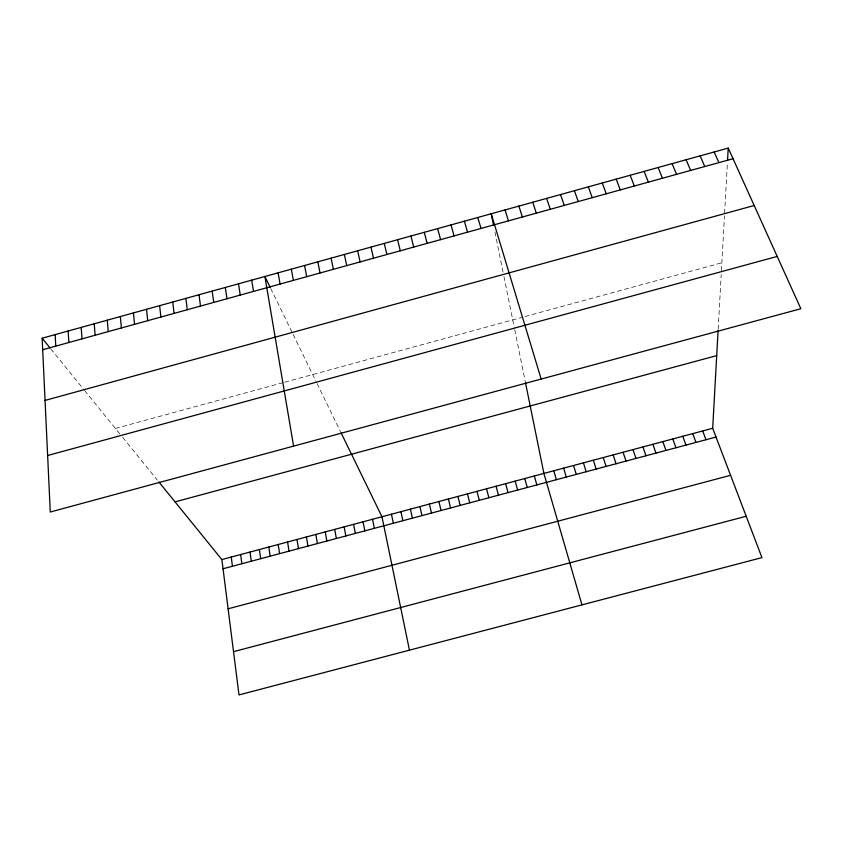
<?xml version="1.0" encoding="UTF-8"?>
<svg xmlns="http://www.w3.org/2000/svg" width="843" height="843" viewBox="0 0 843 843"><rect width="100%" height="100%" fill="white"/><g stroke="black" fill="none" stroke-linecap="round" stroke-linejoin="round"><path stroke-width="0.63" stroke-dasharray="4.21 3.16" d="M718.173 329.276L721.208 274.607M721.418 270.708L724.464 215.871M724.601 213.405L727.404 162.847M115.417 428.455L283.501 382.532M284.671 382.216L522.523 317.231M524.968 316.568L721.861 262.774M50.78 348.854L83.826 389.55M84.616 390.52L120.496 434.714M122.646 437.348L157.356 480.099M270.74 288.496L292.089 332.3M293.122 334.408L315.999 381.363M317.084 383.586L340.477 431.595M494.894 231.899L503.471 274.196M503.935 276.472L514.241 327.253M514.725 329.666L525.252 381.542"/><path stroke-width="1.26" d="M158.811 481.901L221.878 559.573L238.99 694.917L761.935 557.623L712.683 428.276L718.11 330.403M727.541 160.412L728.226 148.083L42.15 338.222L50.274 512.017L800.85 308.728L728.226 148.083M42.687 349.75L733.031 158.716M45.058 400.425L754.179 205.502M47.63 455.515L777.204 256.42M175.038 501.88L716.708 355.62M221.878 559.573L712.683 428.276M223.047 568.762L716.023 437.053M228.105 608.804L730.586 475.304M233.522 651.671L746.181 516.264M42.15 338.222L50.011 347.906M270.171 287.315L264.892 276.493L293.585 446.126M341.046 432.754L381.974 516.748L409.445 650.164M714.169 151.982L718.889 162.636M700.133 155.871L704.769 166.545M686.107 159.759L690.649 170.444M672.103 163.637L676.55 174.343M658.109 167.515L662.472 178.242M644.126 171.392L648.393 182.141M630.153 175.27L634.336 186.029M616.201 179.137L620.29 189.917M702.693 430.952L705.991 439.74M602.26 182.994L606.265 193.795M692.725 433.618L695.97 442.417M682.756 436.284L685.96 445.093M588.33 186.861L592.25 197.673M672.788 438.95L675.949 447.759M574.41 190.708L578.245 201.551M662.83 441.616L665.949 450.436M652.882 444.272L655.959 453.102M560.511 194.564L564.262 205.418M642.946 446.938L645.97 455.768M633.009 449.593L635.991 458.434M546.622 198.411L550.279 209.285M623.082 452.248L626.022 461.1M532.755 202.257L536.327 213.153M613.156 454.904L616.054 463.766M603.24 457.559L606.096 466.421M518.888 206.103L522.375 217.009M593.335 460.204L596.138 469.087M505.041 209.939L508.445 220.866M583.43 462.849L586.191 471.743M573.546 465.505L576.254 474.398M541.174 379.065L491.216 213.774L493.587 225.492M563.651 468.15L566.327 477.054M553.777 470.784L556.401 479.699M477.802 217.494L481.026 228.453M581.965 604.874L543.904 473.429L525.505 382.796M464.398 221.203L467.538 232.183M534.325 475.989L536.865 484.925M524.757 478.55L527.254 487.486M451.005 224.912L454.071 235.914M515.189 481.111L517.644 490.057M437.633 228.622L440.604 239.644M505.631 483.661L508.044 492.618M496.084 486.221L498.455 495.178M424.271 232.32L427.159 243.364M486.537 488.771L488.866 497.749M477.001 491.321L479.288 500.299M410.92 236.019L413.723 247.073M467.465 493.872L469.709 502.86M397.58 239.718L400.309 250.792M457.949 496.422L460.152 505.421M448.423 498.972L450.584 507.971M384.26 243.416L386.895 254.502M438.918 501.511L441.026 510.521M370.941 247.104L373.502 258.211M429.403 504.051L431.479 513.071M419.909 506.601L421.943 515.621M357.643 250.792L360.119 261.91M410.415 509.14L412.406 518.171M400.931 511.669L402.88 520.721M344.355 254.47L346.747 265.608M391.447 514.209L393.354 523.261M331.078 258.148L333.396 269.307M372.511 519.277L374.334 528.34M317.822 261.825L320.045 273.006M363.048 521.806L364.829 530.879M304.565 265.503L306.715 276.694M353.586 524.335L355.335 533.419M344.144 526.864L345.841 535.958M291.33 269.17L293.396 280.371M334.703 529.393L336.357 538.487M325.261 531.912L326.884 541.027M278.106 272.837L280.087 284.059M315.83 534.441L317.411 543.556M306.409 536.959L307.948 546.085M296.989 539.478L298.485 548.603M251.688 280.15L253.511 291.415M287.579 541.996L289.033 551.132M238.506 283.806L240.244 295.082M278.179 544.515L279.591 553.661M268.78 547.023L270.15 556.18M225.323 287.463L226.988 298.749M259.391 549.541L260.708 558.698M250.002 552.049L251.288 561.217M212.162 291.109L213.743 302.416M240.624 554.557L241.867 563.735M199.011 294.755L200.508 306.083M231.245 557.065L232.447 566.254M185.871 298.39L187.294 309.739M172.752 302.036L174.079 313.396M159.633 305.661L160.887 317.042M146.534 309.297L147.704 320.688M133.436 312.922L134.532 324.334M120.359 316.546L121.381 327.98M107.293 320.171L108.231 331.615M94.247 323.786L95.101 335.251M81.202 327.4L81.982 338.875M68.167 331.014L68.873 342.511M55.153 334.618L55.775 346.136"/></g></svg>
